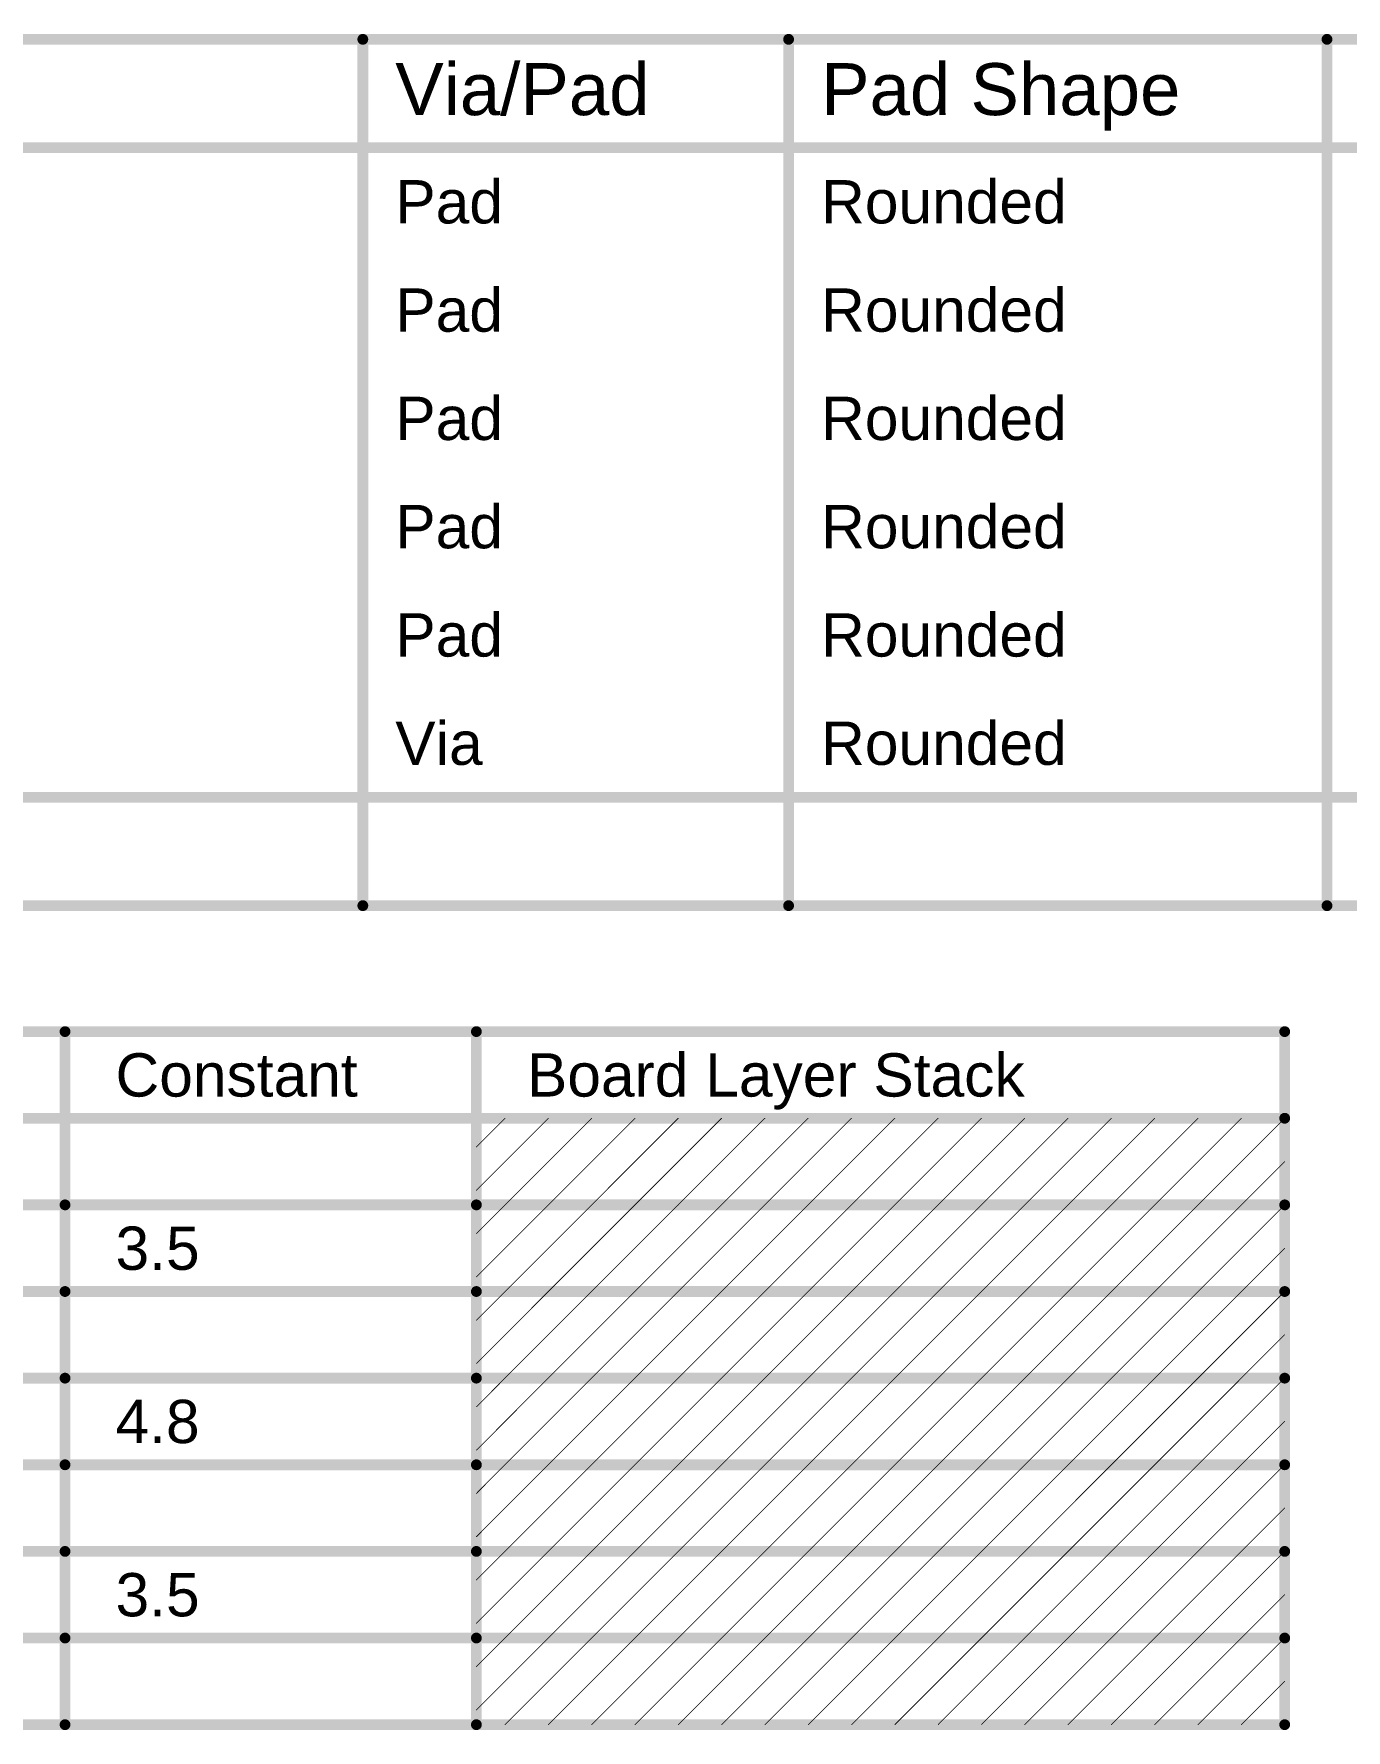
# Model space of a CAD drawing. Header units: inches. Extents: x 0 to 12.8, y -0.1 to 3.5.
# Drawn here: x 4.522 to 6.339, y 1.176 to 3.526 of the extents above; entities that cross this region are included whole.
import ezdxf

# ---------------------------------------------------------------- set-up
doc = ezdxf.new("R2010")
doc.units = ezdxf.units.IN
doc.header["$MEASUREMENT"] = 0
doc.layers.add('Drill Drawing', color=1, linetype='Continuous')
doc.layers.add('Fabrication', color=76, linetype='Continuous')
doc.styles.add('Arial', font='', dxfattribs={"height": 0.2})
doc.styles.get('Arial').set_extended_font_data('Arial')

msp = doc.modelspace()

# ---------------------------------------------------------------- linework, layer by layer
at = {"layer": 'Drill Drawing'}
for points in [[(0.0075, 3.5185, 0.015, 0.015, 0), (12.7519, 3.5185, 0.015, 0.015, 0)], [(4.9771, 2.3185, 0.015, 0.015, 0), (4.9771, 3.5185, 0.015, 0.015, 0)], [(5.567, 2.3185, 0.015, 0.015, 0), (5.567, 3.5185, 0.015, 0.015, 0)], [(6.3128, 2.3185, 0.015, 0.015, 0), (6.3128, 3.5185, 0.015, 0.015, 0)], [(0.0075, 3.3685, 0.015, 0.015, 0), (12.7519, 3.3685, 0.015, 0.015, 0)], [(0.0075, 2.4685, 0.015, 0.015, 0), (12.7519, 2.4685, 0.015, 0.015, 0)], [(0.0075, 2.3185, 0.015, 0.015, 0), (12.7519, 2.3185, 0.015, 0.015, 0)]]:
    msp.add_lwpolyline(points, format="xyseb", dxfattribs=at)
for points in [[(4.9734, 3.5185, 0.0075, 0.0075, 1), (4.9809, 3.5185, 0.0075, 0.0075, 1)], [(5.5632, 3.5185, 0.0075, 0.0075, 1), (5.5707, 3.5185, 0.0075, 0.0075, 1)], [(6.309, 3.5185, 0.0075, 0.0075, 1), (6.3165, 3.5185, 0.0075, 0.0075, 1)], [(4.9734, 2.3185, 0.0075, 0.0075, 1), (4.9809, 2.3185, 0.0075, 0.0075, 1)], [(5.5632, 2.3185, 0.0075, 0.0075, 1), (5.5707, 2.3185, 0.0075, 0.0075, 1)], [(6.309, 2.3185, 0.0075, 0.0075, 1), (6.3165, 2.3185, 0.0075, 0.0075, 1)]]:
    msp.add_lwpolyline(points, format="xyseb", close=True, dxfattribs=at)
at = {"layer": 'Fabrication'}
for points in [[(1.7153, 2.144, 0.015, 0.015, 0), (6.2541, 2.144, 0.015, 0.015, 0)], [(4.5646, 1.184, 0.015, 0.015, 0), (4.5646, 2.144, 0.015, 0.015, 0)], [(5.1345, 1.184, 0.015, 0.015, 0), (5.1345, 2.144, 0.015, 0.015, 0)], [(6.2541, 1.184, 0.015, 0.015, 0), (6.2541, 2.144, 0.015, 0.015, 0)], [(1.7153, 2.024, 0.015, 0.015, 0), (6.2541, 2.024, 0.015, 0.015, 0)], [(5.1345, 1.9843, 0.001, 0.001, 0), (5.1741, 2.024, 0.001, 0.001, 0)], [(5.1345, 1.9243, 0.001, 0.001, 0), (5.2341, 2.024, 0.001, 0.001, 0)], [(5.1741, 1.904, 0.001, 0.001, 0), (5.2941, 2.024, 0.001, 0.001, 0)], [(5.2341, 1.904, 0.001, 0.001, 0), (5.3541, 2.024, 0.001, 0.001, 0)], [(5.2941, 1.904, 0.001, 0.001, 0), (5.4141, 2.024, 0.001, 0.001, 0)], [(5.3541, 1.904, 0.001, 0.001, 0), (5.4741, 2.024, 0.001, 0.001, 0)], [(5.4141, 1.904, 0.001, 0.001, 0), (5.5341, 2.024, 0.001, 0.001, 0)], [(5.4741, 1.904, 0.001, 0.001, 0), (5.5941, 2.024, 0.001, 0.001, 0)], [(5.5341, 1.904, 0.001, 0.001, 0), (5.6541, 2.024, 0.001, 0.001, 0)], [(5.5941, 1.904, 0.001, 0.001, 0), (5.7141, 2.024, 0.001, 0.001, 0)], [(5.6541, 1.904, 0.001, 0.001, 0), (5.7741, 2.024, 0.001, 0.001, 0)], [(5.7141, 1.904, 0.001, 0.001, 0), (5.8341, 2.024, 0.001, 0.001, 0)], [(5.7741, 1.904, 0.001, 0.001, 0), (5.8941, 2.024, 0.001, 0.001, 0)], [(5.8341, 1.904, 0.001, 0.001, 0), (5.9541, 2.024, 0.001, 0.001, 0)], [(5.8941, 1.904, 0.001, 0.001, 0), (6.0141, 2.024, 0.001, 0.001, 0)], [(5.9541, 1.904, 0.001, 0.001, 0), (6.0741, 2.024, 0.001, 0.001, 0)], [(6.0141, 1.904, 0.001, 0.001, 0), (6.1341, 2.024, 0.001, 0.001, 0)], [(6.0741, 1.904, 0.001, 0.001, 0), (6.1941, 2.024, 0.001, 0.001, 0)], [(6.1341, 1.904, 0.001, 0.001, 0), (6.2541, 2.024, 0.001, 0.001, 0)], [(6.1941, 1.904, 0.001, 0.001, 0), (6.2541, 1.964, 0.001, 0.001, 0)], [(3.9148, 1.904, 0.015, 0.015, 0), (4.5646, 1.904, 0.015, 0.015, 0)], [(4.5646, 1.904, 0.015, 0.015, 0), (5.1345, 1.904, 0.015, 0.015, 0)], [(5.1345, 1.904, 0.015, 0.015, 0), (6.2541, 1.904, 0.015, 0.015, 0)], [(5.1345, 1.8643, 0.001, 0.001, 0), (5.1741, 1.904, 0.001, 0.001, 0)], [(5.1345, 1.8043, 0.001, 0.001, 0), (5.2341, 1.904, 0.001, 0.001, 0)], [(5.1741, 1.784, 0.001, 0.001, 0), (5.2941, 1.904, 0.001, 0.001, 0)], [(5.2341, 1.784, 0.001, 0.001, 0), (5.3541, 1.904, 0.001, 0.001, 0)], [(5.2941, 1.784, 0.001, 0.001, 0), (5.4141, 1.904, 0.001, 0.001, 0)], [(5.3541, 1.784, 0.001, 0.001, 0), (5.4741, 1.904, 0.001, 0.001, 0)], [(5.4141, 1.784, 0.001, 0.001, 0), (5.5341, 1.904, 0.001, 0.001, 0)], [(5.4741, 1.784, 0.001, 0.001, 0), (5.5941, 1.904, 0.001, 0.001, 0)], [(5.5341, 1.784, 0.001, 0.001, 0), (5.6541, 1.904, 0.001, 0.001, 0)], [(5.5941, 1.784, 0.001, 0.001, 0), (5.7141, 1.904, 0.001, 0.001, 0)], [(5.6541, 1.784, 0.001, 0.001, 0), (5.7741, 1.904, 0.001, 0.001, 0)], [(5.7141, 1.784, 0.001, 0.001, 0), (5.8341, 1.904, 0.001, 0.001, 0)], [(5.7741, 1.784, 0.001, 0.001, 0), (5.8941, 1.904, 0.001, 0.001, 0)], [(5.8341, 1.784, 0.001, 0.001, 0), (5.9541, 1.904, 0.001, 0.001, 0)], [(5.8941, 1.784, 0.001, 0.001, 0), (6.0141, 1.904, 0.001, 0.001, 0)], [(5.9541, 1.784, 0.001, 0.001, 0), (6.0741, 1.904, 0.001, 0.001, 0)], [(6.0141, 1.784, 0.001, 0.001, 0), (6.1341, 1.904, 0.001, 0.001, 0)], [(6.0741, 1.784, 0.001, 0.001, 0), (6.1941, 1.904, 0.001, 0.001, 0)], [(6.1341, 1.784, 0.001, 0.001, 0), (6.2541, 1.904, 0.001, 0.001, 0)], [(6.1941, 1.784, 0.001, 0.001, 0), (6.2541, 1.844, 0.001, 0.001, 0)], [(3.9148, 1.784, 0.015, 0.015, 0), (4.5646, 1.784, 0.015, 0.015, 0)], [(4.5646, 1.784, 0.015, 0.015, 0), (5.1345, 1.784, 0.015, 0.015, 0)], [(5.1345, 1.784, 0.015, 0.015, 0), (6.2541, 1.784, 0.015, 0.015, 0)], [(5.1345, 1.7443, 0.001, 0.001, 0), (5.1741, 1.784, 0.001, 0.001, 0)], [(5.1345, 1.6843, 0.001, 0.001, 0), (5.2341, 1.784, 0.001, 0.001, 0)], [(5.1741, 1.664, 0.001, 0.001, 0), (5.2941, 1.784, 0.001, 0.001, 0)], [(5.2341, 1.664, 0.001, 0.001, 0), (5.3541, 1.784, 0.001, 0.001, 0)], [(5.2941, 1.664, 0.001, 0.001, 0), (5.4141, 1.784, 0.001, 0.001, 0)], [(5.3541, 1.664, 0.001, 0.001, 0), (5.4741, 1.784, 0.001, 0.001, 0)], [(5.4141, 1.664, 0.001, 0.001, 0), (5.5341, 1.784, 0.001, 0.001, 0)], [(5.4741, 1.664, 0.001, 0.001, 0), (5.5941, 1.784, 0.001, 0.001, 0)], [(5.5341, 1.664, 0.001, 0.001, 0), (5.6541, 1.784, 0.001, 0.001, 0)], [(5.5941, 1.664, 0.001, 0.001, 0), (5.7141, 1.784, 0.001, 0.001, 0)], [(5.6541, 1.664, 0.001, 0.001, 0), (5.7741, 1.784, 0.001, 0.001, 0)], [(5.7141, 1.664, 0.001, 0.001, 0), (5.8341, 1.784, 0.001, 0.001, 0)], [(5.7741, 1.664, 0.001, 0.001, 0), (5.8941, 1.784, 0.001, 0.001, 0)], [(5.8341, 1.664, 0.001, 0.001, 0), (5.9541, 1.784, 0.001, 0.001, 0)], [(5.8941, 1.664, 0.001, 0.001, 0), (6.0141, 1.784, 0.001, 0.001, 0)], [(5.9541, 1.664, 0.001, 0.001, 0), (6.0741, 1.784, 0.001, 0.001, 0)], [(6.0141, 1.664, 0.001, 0.001, 0), (6.1341, 1.784, 0.001, 0.001, 0)], [(6.0741, 1.664, 0.001, 0.001, 0), (6.1941, 1.784, 0.001, 0.001, 0)], [(6.1341, 1.664, 0.001, 0.001, 0), (6.2541, 1.784, 0.001, 0.001, 0)], [(6.1941, 1.664, 0.001, 0.001, 0), (6.2541, 1.724, 0.001, 0.001, 0)], [(3.9148, 1.664, 0.015, 0.015, 0), (4.5646, 1.664, 0.015, 0.015, 0)], [(4.5646, 1.664, 0.015, 0.015, 0), (5.1345, 1.664, 0.015, 0.015, 0)], [(5.1345, 1.664, 0.015, 0.015, 0), (6.2541, 1.664, 0.015, 0.015, 0)], [(5.1345, 1.6243, 0.001, 0.001, 0), (5.1741, 1.664, 0.001, 0.001, 0)], [(5.1345, 1.5643, 0.001, 0.001, 0), (5.2341, 1.664, 0.001, 0.001, 0)], [(5.1741, 1.544, 0.001, 0.001, 0), (5.2941, 1.664, 0.001, 0.001, 0)], [(5.2341, 1.544, 0.001, 0.001, 0), (5.3541, 1.664, 0.001, 0.001, 0)], [(5.2941, 1.544, 0.001, 0.001, 0), (5.4141, 1.664, 0.001, 0.001, 0)], [(5.3541, 1.544, 0.001, 0.001, 0), (5.4741, 1.664, 0.001, 0.001, 0)], [(5.4141, 1.544, 0.001, 0.001, 0), (5.5341, 1.664, 0.001, 0.001, 0)], [(5.4741, 1.544, 0.001, 0.001, 0), (5.5941, 1.664, 0.001, 0.001, 0)], [(5.5341, 1.544, 0.001, 0.001, 0), (5.6541, 1.664, 0.001, 0.001, 0)], [(5.5941, 1.544, 0.001, 0.001, 0), (5.7141, 1.664, 0.001, 0.001, 0)], [(5.6541, 1.544, 0.001, 0.001, 0), (5.7741, 1.664, 0.001, 0.001, 0)], [(5.7141, 1.544, 0.001, 0.001, 0), (5.8341, 1.664, 0.001, 0.001, 0)], [(5.7741, 1.544, 0.001, 0.001, 0), (5.8941, 1.664, 0.001, 0.001, 0)], [(5.8341, 1.544, 0.001, 0.001, 0), (5.9541, 1.664, 0.001, 0.001, 0)], [(5.8941, 1.544, 0.001, 0.001, 0), (6.0141, 1.664, 0.001, 0.001, 0)], [(5.9541, 1.544, 0.001, 0.001, 0), (6.0741, 1.664, 0.001, 0.001, 0)], [(6.0141, 1.544, 0.001, 0.001, 0), (6.1341, 1.664, 0.001, 0.001, 0)], [(6.0741, 1.544, 0.001, 0.001, 0), (6.1941, 1.664, 0.001, 0.001, 0)], [(6.1341, 1.544, 0.001, 0.001, 0), (6.2541, 1.664, 0.001, 0.001, 0)], [(6.1941, 1.544, 0.001, 0.001, 0), (6.2541, 1.604, 0.001, 0.001, 0)], [(3.9148, 1.544, 0.015, 0.015, 0), (4.5646, 1.544, 0.015, 0.015, 0)], [(4.5646, 1.544, 0.015, 0.015, 0), (5.1345, 1.544, 0.015, 0.015, 0)], [(5.1345, 1.544, 0.015, 0.015, 0), (6.2541, 1.544, 0.015, 0.015, 0)], [(5.1345, 1.5043, 0.001, 0.001, 0), (5.1741, 1.544, 0.001, 0.001, 0)], [(5.1345, 1.4443, 0.001, 0.001, 0), (5.2341, 1.544, 0.001, 0.001, 0)], [(5.1741, 1.424, 0.001, 0.001, 0), (5.2941, 1.544, 0.001, 0.001, 0)], [(5.2341, 1.424, 0.001, 0.001, 0), (5.3541, 1.544, 0.001, 0.001, 0)], [(5.2941, 1.424, 0.001, 0.001, 0), (5.4141, 1.544, 0.001, 0.001, 0)], [(5.3541, 1.424, 0.001, 0.001, 0), (5.4741, 1.544, 0.001, 0.001, 0)], [(5.4141, 1.424, 0.001, 0.001, 0), (5.5341, 1.544, 0.001, 0.001, 0)], [(5.4741, 1.424, 0.001, 0.001, 0), (5.5941, 1.544, 0.001, 0.001, 0)], [(5.5341, 1.424, 0.001, 0.001, 0), (5.6541, 1.544, 0.001, 0.001, 0)], [(5.5941, 1.424, 0.001, 0.001, 0), (5.7141, 1.544, 0.001, 0.001, 0)], [(5.6541, 1.424, 0.001, 0.001, 0), (5.7741, 1.544, 0.001, 0.001, 0)], [(5.7141, 1.424, 0.001, 0.001, 0), (5.8341, 1.544, 0.001, 0.001, 0)], [(5.7741, 1.424, 0.001, 0.001, 0), (5.8941, 1.544, 0.001, 0.001, 0)], [(5.8341, 1.424, 0.001, 0.001, 0), (5.9541, 1.544, 0.001, 0.001, 0)], [(5.8941, 1.424, 0.001, 0.001, 0), (6.0141, 1.544, 0.001, 0.001, 0)], [(5.9541, 1.424, 0.001, 0.001, 0), (6.0741, 1.544, 0.001, 0.001, 0)], [(6.0141, 1.424, 0.001, 0.001, 0), (6.1341, 1.544, 0.001, 0.001, 0)], [(6.0741, 1.424, 0.001, 0.001, 0), (6.1941, 1.544, 0.001, 0.001, 0)], [(6.1341, 1.424, 0.001, 0.001, 0), (6.2541, 1.544, 0.001, 0.001, 0)], [(6.1941, 1.424, 0.001, 0.001, 0), (6.2541, 1.484, 0.001, 0.001, 0)], [(3.9148, 1.424, 0.015, 0.015, 0), (4.5646, 1.424, 0.015, 0.015, 0)], [(4.5646, 1.424, 0.015, 0.015, 0), (5.1345, 1.424, 0.015, 0.015, 0)], [(5.1345, 1.424, 0.015, 0.015, 0), (6.2541, 1.424, 0.015, 0.015, 0)], [(5.1345, 1.3843, 0.001, 0.001, 0), (5.1741, 1.424, 0.001, 0.001, 0)], [(5.1345, 1.3243, 0.001, 0.001, 0), (5.2341, 1.424, 0.001, 0.001, 0)], [(5.1741, 1.304, 0.001, 0.001, 0), (5.2941, 1.424, 0.001, 0.001, 0)], [(5.2341, 1.304, 0.001, 0.001, 0), (5.3541, 1.424, 0.001, 0.001, 0)], [(5.2941, 1.304, 0.001, 0.001, 0), (5.4141, 1.424, 0.001, 0.001, 0)], [(5.3541, 1.304, 0.001, 0.001, 0), (5.4741, 1.424, 0.001, 0.001, 0)], [(5.4141, 1.304, 0.001, 0.001, 0), (5.5341, 1.424, 0.001, 0.001, 0)], [(5.4741, 1.304, 0.001, 0.001, 0), (5.5941, 1.424, 0.001, 0.001, 0)], [(5.5341, 1.304, 0.001, 0.001, 0), (5.6541, 1.424, 0.001, 0.001, 0)], [(5.5941, 1.304, 0.001, 0.001, 0), (5.7141, 1.424, 0.001, 0.001, 0)], [(5.6541, 1.304, 0.001, 0.001, 0), (5.7741, 1.424, 0.001, 0.001, 0)], [(5.7141, 1.304, 0.001, 0.001, 0), (5.8341, 1.424, 0.001, 0.001, 0)], [(5.7741, 1.304, 0.001, 0.001, 0), (5.8941, 1.424, 0.001, 0.001, 0)], [(5.8341, 1.304, 0.001, 0.001, 0), (5.9541, 1.424, 0.001, 0.001, 0)], [(5.8941, 1.304, 0.001, 0.001, 0), (6.0141, 1.424, 0.001, 0.001, 0)], [(5.9541, 1.304, 0.001, 0.001, 0), (6.0741, 1.424, 0.001, 0.001, 0)], [(6.0141, 1.304, 0.001, 0.001, 0), (6.1341, 1.424, 0.001, 0.001, 0)], [(6.0741, 1.304, 0.001, 0.001, 0), (6.1941, 1.424, 0.001, 0.001, 0)], [(6.1341, 1.304, 0.001, 0.001, 0), (6.2541, 1.424, 0.001, 0.001, 0)], [(6.1941, 1.304, 0.001, 0.001, 0), (6.2541, 1.364, 0.001, 0.001, 0)], [(3.9148, 1.304, 0.015, 0.015, 0), (4.5646, 1.304, 0.015, 0.015, 0)], [(4.5646, 1.304, 0.015, 0.015, 0), (5.1345, 1.304, 0.015, 0.015, 0)], [(5.1345, 1.304, 0.015, 0.015, 0), (6.2541, 1.304, 0.015, 0.015, 0)], [(5.1345, 1.2643, 0.001, 0.001, 0), (5.1741, 1.304, 0.001, 0.001, 0)], [(5.1345, 1.2043, 0.001, 0.001, 0), (5.2341, 1.304, 0.001, 0.001, 0)], [(5.1741, 1.184, 0.001, 0.001, 0), (5.2941, 1.304, 0.001, 0.001, 0)], [(5.2341, 1.184, 0.001, 0.001, 0), (5.3541, 1.304, 0.001, 0.001, 0)], [(5.2941, 1.184, 0.001, 0.001, 0), (5.4141, 1.304, 0.001, 0.001, 0)], [(5.3541, 1.184, 0.001, 0.001, 0), (5.4741, 1.304, 0.001, 0.001, 0)], [(5.4141, 1.184, 0.001, 0.001, 0), (5.5341, 1.304, 0.001, 0.001, 0)], [(5.4741, 1.184, 0.001, 0.001, 0), (5.5941, 1.304, 0.001, 0.001, 0)], [(5.5341, 1.184, 0.001, 0.001, 0), (5.6541, 1.304, 0.001, 0.001, 0)], [(5.5941, 1.184, 0.001, 0.001, 0), (5.7141, 1.304, 0.001, 0.001, 0)], [(5.6541, 1.184, 0.001, 0.001, 0), (5.7741, 1.304, 0.001, 0.001, 0)], [(5.7141, 1.184, 0.001, 0.001, 0), (5.8341, 1.304, 0.001, 0.001, 0)], [(5.7741, 1.184, 0.001, 0.001, 0), (5.8941, 1.304, 0.001, 0.001, 0)], [(5.8341, 1.184, 0.001, 0.001, 0), (5.9541, 1.304, 0.001, 0.001, 0)], [(5.8941, 1.184, 0.001, 0.001, 0), (6.0141, 1.304, 0.001, 0.001, 0)], [(5.9541, 1.184, 0.001, 0.001, 0), (6.0741, 1.304, 0.001, 0.001, 0)], [(6.0141, 1.184, 0.001, 0.001, 0), (6.1341, 1.304, 0.001, 0.001, 0)], [(6.0741, 1.184, 0.001, 0.001, 0), (6.1941, 1.304, 0.001, 0.001, 0)], [(6.1341, 1.184, 0.001, 0.001, 0), (6.2541, 1.304, 0.001, 0.001, 0)], [(6.1941, 1.184, 0.001, 0.001, 0), (6.2541, 1.244, 0.001, 0.001, 0)], [(3.9148, 1.184, 0.015, 0.015, 0), (4.5646, 1.184, 0.015, 0.015, 0)], [(4.5646, 1.184, 0.015, 0.015, 0), (5.1345, 1.184, 0.015, 0.015, 0)], [(5.1345, 1.184, 0.015, 0.015, 0), (6.2541, 1.184, 0.015, 0.015, 0)]]:
    msp.add_lwpolyline(points, format="xyseb", dxfattribs=at)
for points in [[(4.5609, 2.144, 0.0075, 0.0075, 1), (4.5684, 2.144, 0.0075, 0.0075, 1)], [(5.1307, 2.144, 0.0075, 0.0075, 1), (5.1382, 2.144, 0.0075, 0.0075, 1)], [(6.2504, 2.144, 0.0075, 0.0075, 1), (6.2579, 2.144, 0.0075, 0.0075, 1)], [(6.2504, 2.144, 0.0075, 0.0075, 1), (6.2579, 2.144, 0.0075, 0.0075, 1)], [(5.1739, 2.024, 0.0005, 0.0005, 1), (5.1744, 2.024, 0.0005, 0.0005, 1)], [(5.2339, 2.024, 0.0005, 0.0005, 1), (5.2344, 2.024, 0.0005, 0.0005, 1)], [(5.2939, 2.024, 0.0005, 0.0005, 1), (5.2944, 2.024, 0.0005, 0.0005, 1)], [(5.3539, 2.024, 0.0005, 0.0005, 1), (5.3544, 2.024, 0.0005, 0.0005, 1)], [(5.4139, 2.024, 0.0005, 0.0005, 1), (5.4144, 2.024, 0.0005, 0.0005, 1)], [(5.4739, 2.024, 0.0005, 0.0005, 1), (5.4744, 2.024, 0.0005, 0.0005, 1)], [(5.5339, 2.024, 0.0005, 0.0005, 1), (5.5344, 2.024, 0.0005, 0.0005, 1)], [(5.5939, 2.024, 0.0005, 0.0005, 1), (5.5944, 2.024, 0.0005, 0.0005, 1)], [(5.6539, 2.024, 0.0005, 0.0005, 1), (5.6544, 2.024, 0.0005, 0.0005, 1)], [(5.7139, 2.024, 0.0005, 0.0005, 1), (5.7144, 2.024, 0.0005, 0.0005, 1)], [(5.7739, 2.024, 0.0005, 0.0005, 1), (5.7744, 2.024, 0.0005, 0.0005, 1)], [(5.8339, 2.024, 0.0005, 0.0005, 1), (5.8344, 2.024, 0.0005, 0.0005, 1)], [(5.8939, 2.024, 0.0005, 0.0005, 1), (5.8944, 2.024, 0.0005, 0.0005, 1)], [(5.9539, 2.024, 0.0005, 0.0005, 1), (5.9544, 2.024, 0.0005, 0.0005, 1)], [(6.0139, 2.024, 0.0005, 0.0005, 1), (6.0144, 2.024, 0.0005, 0.0005, 1)], [(6.0739, 2.024, 0.0005, 0.0005, 1), (6.0744, 2.024, 0.0005, 0.0005, 1)], [(6.1339, 2.024, 0.0005, 0.0005, 1), (6.1344, 2.024, 0.0005, 0.0005, 1)], [(6.1939, 2.024, 0.0005, 0.0005, 1), (6.1944, 2.024, 0.0005, 0.0005, 1)], [(6.2504, 2.024, 0.0075, 0.0075, 1), (6.2579, 2.024, 0.0075, 0.0075, 1)], [(6.2539, 2.024, 0.0005, 0.0005, 1), (6.2544, 2.024, 0.0005, 0.0005, 1)], [(5.1342, 1.9843, 0.0005, 0.0005, 1), (5.1347, 1.9843, 0.0005, 0.0005, 1)], [(6.2539, 1.964, 0.0005, 0.0005, 1), (6.2544, 1.964, 0.0005, 0.0005, 1)], [(4.5609, 1.904, 0.0075, 0.0075, 1), (4.5684, 1.904, 0.0075, 0.0075, 1)], [(4.5609, 1.904, 0.0075, 0.0075, 1), (4.5684, 1.904, 0.0075, 0.0075, 1)], [(5.1307, 1.904, 0.0075, 0.0075, 1), (5.1382, 1.904, 0.0075, 0.0075, 1)], [(5.1307, 1.904, 0.0075, 0.0075, 1), (5.1382, 1.904, 0.0075, 0.0075, 1)], [(5.1342, 1.9243, 0.0005, 0.0005, 1), (5.1347, 1.9243, 0.0005, 0.0005, 1)], [(5.1739, 1.904, 0.0005, 0.0005, 1), (5.1744, 1.904, 0.0005, 0.0005, 1)], [(5.1739, 1.904, 0.0005, 0.0005, 1), (5.1744, 1.904, 0.0005, 0.0005, 1)], [(5.2339, 1.904, 0.0005, 0.0005, 1), (5.2344, 1.904, 0.0005, 0.0005, 1)], [(5.2339, 1.904, 0.0005, 0.0005, 1), (5.2344, 1.904, 0.0005, 0.0005, 1)], [(5.2939, 1.904, 0.0005, 0.0005, 1), (5.2944, 1.904, 0.0005, 0.0005, 1)], [(5.2939, 1.904, 0.0005, 0.0005, 1), (5.2944, 1.904, 0.0005, 0.0005, 1)], [(5.3539, 1.904, 0.0005, 0.0005, 1), (5.3544, 1.904, 0.0005, 0.0005, 1)], [(5.3539, 1.904, 0.0005, 0.0005, 1), (5.3544, 1.904, 0.0005, 0.0005, 1)], [(5.4139, 1.904, 0.0005, 0.0005, 1), (5.4144, 1.904, 0.0005, 0.0005, 1)], [(5.4139, 1.904, 0.0005, 0.0005, 1), (5.4144, 1.904, 0.0005, 0.0005, 1)], [(5.4739, 1.904, 0.0005, 0.0005, 1), (5.4744, 1.904, 0.0005, 0.0005, 1)], [(5.4739, 1.904, 0.0005, 0.0005, 1), (5.4744, 1.904, 0.0005, 0.0005, 1)], [(5.5339, 1.904, 0.0005, 0.0005, 1), (5.5344, 1.904, 0.0005, 0.0005, 1)], [(5.5339, 1.904, 0.0005, 0.0005, 1), (5.5344, 1.904, 0.0005, 0.0005, 1)], [(5.5939, 1.904, 0.0005, 0.0005, 1), (5.5944, 1.904, 0.0005, 0.0005, 1)], [(5.5939, 1.904, 0.0005, 0.0005, 1), (5.5944, 1.904, 0.0005, 0.0005, 1)], [(5.6539, 1.904, 0.0005, 0.0005, 1), (5.6544, 1.904, 0.0005, 0.0005, 1)], [(5.6539, 1.904, 0.0005, 0.0005, 1), (5.6544, 1.904, 0.0005, 0.0005, 1)], [(5.7139, 1.904, 0.0005, 0.0005, 1), (5.7144, 1.904, 0.0005, 0.0005, 1)], [(5.7139, 1.904, 0.0005, 0.0005, 1), (5.7144, 1.904, 0.0005, 0.0005, 1)], [(5.7739, 1.904, 0.0005, 0.0005, 1), (5.7744, 1.904, 0.0005, 0.0005, 1)], [(5.7739, 1.904, 0.0005, 0.0005, 1), (5.7744, 1.904, 0.0005, 0.0005, 1)], [(5.8339, 1.904, 0.0005, 0.0005, 1), (5.8344, 1.904, 0.0005, 0.0005, 1)], [(5.8339, 1.904, 0.0005, 0.0005, 1), (5.8344, 1.904, 0.0005, 0.0005, 1)], [(5.8939, 1.904, 0.0005, 0.0005, 1), (5.8944, 1.904, 0.0005, 0.0005, 1)], [(5.8939, 1.904, 0.0005, 0.0005, 1), (5.8944, 1.904, 0.0005, 0.0005, 1)], [(5.9539, 1.904, 0.0005, 0.0005, 1), (5.9544, 1.904, 0.0005, 0.0005, 1)], [(5.9539, 1.904, 0.0005, 0.0005, 1), (5.9544, 1.904, 0.0005, 0.0005, 1)], [(6.0139, 1.904, 0.0005, 0.0005, 1), (6.0144, 1.904, 0.0005, 0.0005, 1)], [(6.0139, 1.904, 0.0005, 0.0005, 1), (6.0144, 1.904, 0.0005, 0.0005, 1)], [(6.0739, 1.904, 0.0005, 0.0005, 1), (6.0744, 1.904, 0.0005, 0.0005, 1)], [(6.0739, 1.904, 0.0005, 0.0005, 1), (6.0744, 1.904, 0.0005, 0.0005, 1)], [(6.1339, 1.904, 0.0005, 0.0005, 1), (6.1344, 1.904, 0.0005, 0.0005, 1)], [(6.1339, 1.904, 0.0005, 0.0005, 1), (6.1344, 1.904, 0.0005, 0.0005, 1)], [(6.1939, 1.904, 0.0005, 0.0005, 1), (6.1944, 1.904, 0.0005, 0.0005, 1)], [(6.1939, 1.904, 0.0005, 0.0005, 1), (6.1944, 1.904, 0.0005, 0.0005, 1)], [(6.2504, 1.904, 0.0075, 0.0075, 1), (6.2579, 1.904, 0.0075, 0.0075, 1)], [(6.2539, 1.904, 0.0005, 0.0005, 1), (6.2544, 1.904, 0.0005, 0.0005, 1)], [(5.1342, 1.8643, 0.0005, 0.0005, 1), (5.1347, 1.8643, 0.0005, 0.0005, 1)], [(6.2539, 1.844, 0.0005, 0.0005, 1), (6.2544, 1.844, 0.0005, 0.0005, 1)], [(4.5609, 1.784, 0.0075, 0.0075, 1), (4.5684, 1.784, 0.0075, 0.0075, 1)], [(4.5609, 1.784, 0.0075, 0.0075, 1), (4.5684, 1.784, 0.0075, 0.0075, 1)], [(5.1307, 1.784, 0.0075, 0.0075, 1), (5.1382, 1.784, 0.0075, 0.0075, 1)], [(5.1307, 1.784, 0.0075, 0.0075, 1), (5.1382, 1.784, 0.0075, 0.0075, 1)], [(5.1342, 1.8043, 0.0005, 0.0005, 1), (5.1347, 1.8043, 0.0005, 0.0005, 1)], [(6.2504, 1.784, 0.0075, 0.0075, 1), (6.2579, 1.784, 0.0075, 0.0075, 1)], [(5.1739, 1.784, 0.0005, 0.0005, 1), (5.1744, 1.784, 0.0005, 0.0005, 1)], [(5.1739, 1.784, 0.0005, 0.0005, 1), (5.1744, 1.784, 0.0005, 0.0005, 1)], [(5.2339, 1.784, 0.0005, 0.0005, 1), (5.2344, 1.784, 0.0005, 0.0005, 1)], [(5.2339, 1.784, 0.0005, 0.0005, 1), (5.2344, 1.784, 0.0005, 0.0005, 1)], [(5.2939, 1.784, 0.0005, 0.0005, 1), (5.2944, 1.784, 0.0005, 0.0005, 1)], [(5.2939, 1.784, 0.0005, 0.0005, 1), (5.2944, 1.784, 0.0005, 0.0005, 1)], [(5.3539, 1.784, 0.0005, 0.0005, 1), (5.3544, 1.784, 0.0005, 0.0005, 1)], [(5.3539, 1.784, 0.0005, 0.0005, 1), (5.3544, 1.784, 0.0005, 0.0005, 1)], [(5.4139, 1.784, 0.0005, 0.0005, 1), (5.4144, 1.784, 0.0005, 0.0005, 1)], [(5.4139, 1.784, 0.0005, 0.0005, 1), (5.4144, 1.784, 0.0005, 0.0005, 1)], [(5.4739, 1.784, 0.0005, 0.0005, 1), (5.4744, 1.784, 0.0005, 0.0005, 1)], [(5.4739, 1.784, 0.0005, 0.0005, 1), (5.4744, 1.784, 0.0005, 0.0005, 1)], [(5.5339, 1.784, 0.0005, 0.0005, 1), (5.5344, 1.784, 0.0005, 0.0005, 1)], [(5.5339, 1.784, 0.0005, 0.0005, 1), (5.5344, 1.784, 0.0005, 0.0005, 1)], [(5.5939, 1.784, 0.0005, 0.0005, 1), (5.5944, 1.784, 0.0005, 0.0005, 1)], [(5.5939, 1.784, 0.0005, 0.0005, 1), (5.5944, 1.784, 0.0005, 0.0005, 1)], [(5.6539, 1.784, 0.0005, 0.0005, 1), (5.6544, 1.784, 0.0005, 0.0005, 1)], [(5.6539, 1.784, 0.0005, 0.0005, 1), (5.6544, 1.784, 0.0005, 0.0005, 1)], [(5.7139, 1.784, 0.0005, 0.0005, 1), (5.7144, 1.784, 0.0005, 0.0005, 1)], [(5.7139, 1.784, 0.0005, 0.0005, 1), (5.7144, 1.784, 0.0005, 0.0005, 1)], [(5.7739, 1.784, 0.0005, 0.0005, 1), (5.7744, 1.784, 0.0005, 0.0005, 1)], [(5.7739, 1.784, 0.0005, 0.0005, 1), (5.7744, 1.784, 0.0005, 0.0005, 1)], [(5.8339, 1.784, 0.0005, 0.0005, 1), (5.8344, 1.784, 0.0005, 0.0005, 1)], [(5.8339, 1.784, 0.0005, 0.0005, 1), (5.8344, 1.784, 0.0005, 0.0005, 1)], [(5.8939, 1.784, 0.0005, 0.0005, 1), (5.8944, 1.784, 0.0005, 0.0005, 1)], [(5.8939, 1.784, 0.0005, 0.0005, 1), (5.8944, 1.784, 0.0005, 0.0005, 1)], [(5.9539, 1.784, 0.0005, 0.0005, 1), (5.9544, 1.784, 0.0005, 0.0005, 1)], [(5.9539, 1.784, 0.0005, 0.0005, 1), (5.9544, 1.784, 0.0005, 0.0005, 1)], [(6.0139, 1.784, 0.0005, 0.0005, 1), (6.0144, 1.784, 0.0005, 0.0005, 1)], [(6.0139, 1.784, 0.0005, 0.0005, 1), (6.0144, 1.784, 0.0005, 0.0005, 1)], [(6.0739, 1.784, 0.0005, 0.0005, 1), (6.0744, 1.784, 0.0005, 0.0005, 1)], [(6.0739, 1.784, 0.0005, 0.0005, 1), (6.0744, 1.784, 0.0005, 0.0005, 1)], [(6.1339, 1.784, 0.0005, 0.0005, 1), (6.1344, 1.784, 0.0005, 0.0005, 1)], [(6.1339, 1.784, 0.0005, 0.0005, 1), (6.1344, 1.784, 0.0005, 0.0005, 1)], [(6.1939, 1.784, 0.0005, 0.0005, 1), (6.1944, 1.784, 0.0005, 0.0005, 1)], [(6.1939, 1.784, 0.0005, 0.0005, 1), (6.1944, 1.784, 0.0005, 0.0005, 1)], [(6.2539, 1.784, 0.0005, 0.0005, 1), (6.2544, 1.784, 0.0005, 0.0005, 1)], [(5.1342, 1.7443, 0.0005, 0.0005, 1), (5.1347, 1.7443, 0.0005, 0.0005, 1)], [(6.2539, 1.724, 0.0005, 0.0005, 1), (6.2544, 1.724, 0.0005, 0.0005, 1)], [(4.5609, 1.664, 0.0075, 0.0075, 1), (4.5684, 1.664, 0.0075, 0.0075, 1)], [(4.5609, 1.664, 0.0075, 0.0075, 1), (4.5684, 1.664, 0.0075, 0.0075, 1)], [(5.1307, 1.664, 0.0075, 0.0075, 1), (5.1382, 1.664, 0.0075, 0.0075, 1)], [(5.1307, 1.664, 0.0075, 0.0075, 1), (5.1382, 1.664, 0.0075, 0.0075, 1)], [(5.1342, 1.6843, 0.0005, 0.0005, 1), (5.1347, 1.6843, 0.0005, 0.0005, 1)], [(6.2504, 1.664, 0.0075, 0.0075, 1), (6.2579, 1.664, 0.0075, 0.0075, 1)], [(5.1739, 1.664, 0.0005, 0.0005, 1), (5.1744, 1.664, 0.0005, 0.0005, 1)], [(5.1739, 1.664, 0.0005, 0.0005, 1), (5.1744, 1.664, 0.0005, 0.0005, 1)], [(5.2339, 1.664, 0.0005, 0.0005, 1), (5.2344, 1.664, 0.0005, 0.0005, 1)], [(5.2339, 1.664, 0.0005, 0.0005, 1), (5.2344, 1.664, 0.0005, 0.0005, 1)], [(5.2939, 1.664, 0.0005, 0.0005, 1), (5.2944, 1.664, 0.0005, 0.0005, 1)], [(5.2939, 1.664, 0.0005, 0.0005, 1), (5.2944, 1.664, 0.0005, 0.0005, 1)], [(5.3539, 1.664, 0.0005, 0.0005, 1), (5.3544, 1.664, 0.0005, 0.0005, 1)], [(5.3539, 1.664, 0.0005, 0.0005, 1), (5.3544, 1.664, 0.0005, 0.0005, 1)], [(5.4139, 1.664, 0.0005, 0.0005, 1), (5.4144, 1.664, 0.0005, 0.0005, 1)], [(5.4139, 1.664, 0.0005, 0.0005, 1), (5.4144, 1.664, 0.0005, 0.0005, 1)], [(5.4739, 1.664, 0.0005, 0.0005, 1), (5.4744, 1.664, 0.0005, 0.0005, 1)], [(5.4739, 1.664, 0.0005, 0.0005, 1), (5.4744, 1.664, 0.0005, 0.0005, 1)], [(5.5339, 1.664, 0.0005, 0.0005, 1), (5.5344, 1.664, 0.0005, 0.0005, 1)], [(5.5339, 1.664, 0.0005, 0.0005, 1), (5.5344, 1.664, 0.0005, 0.0005, 1)], [(5.5939, 1.664, 0.0005, 0.0005, 1), (5.5944, 1.664, 0.0005, 0.0005, 1)], [(5.5939, 1.664, 0.0005, 0.0005, 1), (5.5944, 1.664, 0.0005, 0.0005, 1)], [(5.6539, 1.664, 0.0005, 0.0005, 1), (5.6544, 1.664, 0.0005, 0.0005, 1)], [(5.6539, 1.664, 0.0005, 0.0005, 1), (5.6544, 1.664, 0.0005, 0.0005, 1)], [(5.7139, 1.664, 0.0005, 0.0005, 1), (5.7144, 1.664, 0.0005, 0.0005, 1)], [(5.7139, 1.664, 0.0005, 0.0005, 1), (5.7144, 1.664, 0.0005, 0.0005, 1)], [(5.7739, 1.664, 0.0005, 0.0005, 1), (5.7744, 1.664, 0.0005, 0.0005, 1)], [(5.7739, 1.664, 0.0005, 0.0005, 1), (5.7744, 1.664, 0.0005, 0.0005, 1)], [(5.8339, 1.664, 0.0005, 0.0005, 1), (5.8344, 1.664, 0.0005, 0.0005, 1)], [(5.8339, 1.664, 0.0005, 0.0005, 1), (5.8344, 1.664, 0.0005, 0.0005, 1)], [(5.8939, 1.664, 0.0005, 0.0005, 1), (5.8944, 1.664, 0.0005, 0.0005, 1)], [(5.8939, 1.664, 0.0005, 0.0005, 1), (5.8944, 1.664, 0.0005, 0.0005, 1)], [(5.9539, 1.664, 0.0005, 0.0005, 1), (5.9544, 1.664, 0.0005, 0.0005, 1)], [(5.9539, 1.664, 0.0005, 0.0005, 1), (5.9544, 1.664, 0.0005, 0.0005, 1)], [(6.0139, 1.664, 0.0005, 0.0005, 1), (6.0144, 1.664, 0.0005, 0.0005, 1)], [(6.0139, 1.664, 0.0005, 0.0005, 1), (6.0144, 1.664, 0.0005, 0.0005, 1)], [(6.0739, 1.664, 0.0005, 0.0005, 1), (6.0744, 1.664, 0.0005, 0.0005, 1)], [(6.0739, 1.664, 0.0005, 0.0005, 1), (6.0744, 1.664, 0.0005, 0.0005, 1)], [(6.1339, 1.664, 0.0005, 0.0005, 1), (6.1344, 1.664, 0.0005, 0.0005, 1)], [(6.1339, 1.664, 0.0005, 0.0005, 1), (6.1344, 1.664, 0.0005, 0.0005, 1)], [(6.1939, 1.664, 0.0005, 0.0005, 1), (6.1944, 1.664, 0.0005, 0.0005, 1)], [(6.1939, 1.664, 0.0005, 0.0005, 1), (6.1944, 1.664, 0.0005, 0.0005, 1)], [(6.2539, 1.664, 0.0005, 0.0005, 1), (6.2544, 1.664, 0.0005, 0.0005, 1)], [(5.1342, 1.6243, 0.0005, 0.0005, 1), (5.1347, 1.6243, 0.0005, 0.0005, 1)], [(6.2539, 1.604, 0.0005, 0.0005, 1), (6.2544, 1.604, 0.0005, 0.0005, 1)], [(4.5609, 1.544, 0.0075, 0.0075, 1), (4.5684, 1.544, 0.0075, 0.0075, 1)], [(4.5609, 1.544, 0.0075, 0.0075, 1), (4.5684, 1.544, 0.0075, 0.0075, 1)], [(5.1307, 1.544, 0.0075, 0.0075, 1), (5.1382, 1.544, 0.0075, 0.0075, 1)], [(5.1307, 1.544, 0.0075, 0.0075, 1), (5.1382, 1.544, 0.0075, 0.0075, 1)], [(5.1342, 1.5643, 0.0005, 0.0005, 1), (5.1347, 1.5643, 0.0005, 0.0005, 1)], [(6.2504, 1.544, 0.0075, 0.0075, 1), (6.2579, 1.544, 0.0075, 0.0075, 1)], [(5.1739, 1.544, 0.0005, 0.0005, 1), (5.1744, 1.544, 0.0005, 0.0005, 1)], [(5.1739, 1.544, 0.0005, 0.0005, 1), (5.1744, 1.544, 0.0005, 0.0005, 1)], [(5.2339, 1.544, 0.0005, 0.0005, 1), (5.2344, 1.544, 0.0005, 0.0005, 1)], [(5.2339, 1.544, 0.0005, 0.0005, 1), (5.2344, 1.544, 0.0005, 0.0005, 1)], [(5.2939, 1.544, 0.0005, 0.0005, 1), (5.2944, 1.544, 0.0005, 0.0005, 1)], [(5.2939, 1.544, 0.0005, 0.0005, 1), (5.2944, 1.544, 0.0005, 0.0005, 1)], [(5.3539, 1.544, 0.0005, 0.0005, 1), (5.3544, 1.544, 0.0005, 0.0005, 1)], [(5.3539, 1.544, 0.0005, 0.0005, 1), (5.3544, 1.544, 0.0005, 0.0005, 1)], [(5.4139, 1.544, 0.0005, 0.0005, 1), (5.4144, 1.544, 0.0005, 0.0005, 1)], [(5.4139, 1.544, 0.0005, 0.0005, 1), (5.4144, 1.544, 0.0005, 0.0005, 1)], [(5.4739, 1.544, 0.0005, 0.0005, 1), (5.4744, 1.544, 0.0005, 0.0005, 1)], [(5.4739, 1.544, 0.0005, 0.0005, 1), (5.4744, 1.544, 0.0005, 0.0005, 1)], [(5.5339, 1.544, 0.0005, 0.0005, 1), (5.5344, 1.544, 0.0005, 0.0005, 1)], [(5.5339, 1.544, 0.0005, 0.0005, 1), (5.5344, 1.544, 0.0005, 0.0005, 1)], [(5.5939, 1.544, 0.0005, 0.0005, 1), (5.5944, 1.544, 0.0005, 0.0005, 1)], [(5.5939, 1.544, 0.0005, 0.0005, 1), (5.5944, 1.544, 0.0005, 0.0005, 1)], [(5.6539, 1.544, 0.0005, 0.0005, 1), (5.6544, 1.544, 0.0005, 0.0005, 1)], [(5.6539, 1.544, 0.0005, 0.0005, 1), (5.6544, 1.544, 0.0005, 0.0005, 1)], [(5.7139, 1.544, 0.0005, 0.0005, 1), (5.7144, 1.544, 0.0005, 0.0005, 1)], [(5.7139, 1.544, 0.0005, 0.0005, 1), (5.7144, 1.544, 0.0005, 0.0005, 1)], [(5.7739, 1.544, 0.0005, 0.0005, 1), (5.7744, 1.544, 0.0005, 0.0005, 1)], [(5.7739, 1.544, 0.0005, 0.0005, 1), (5.7744, 1.544, 0.0005, 0.0005, 1)], [(5.8339, 1.544, 0.0005, 0.0005, 1), (5.8344, 1.544, 0.0005, 0.0005, 1)], [(5.8339, 1.544, 0.0005, 0.0005, 1), (5.8344, 1.544, 0.0005, 0.0005, 1)], [(5.8939, 1.544, 0.0005, 0.0005, 1), (5.8944, 1.544, 0.0005, 0.0005, 1)], [(5.8939, 1.544, 0.0005, 0.0005, 1), (5.8944, 1.544, 0.0005, 0.0005, 1)], [(5.9539, 1.544, 0.0005, 0.0005, 1), (5.9544, 1.544, 0.0005, 0.0005, 1)], [(5.9539, 1.544, 0.0005, 0.0005, 1), (5.9544, 1.544, 0.0005, 0.0005, 1)], [(6.0139, 1.544, 0.0005, 0.0005, 1), (6.0144, 1.544, 0.0005, 0.0005, 1)], [(6.0139, 1.544, 0.0005, 0.0005, 1), (6.0144, 1.544, 0.0005, 0.0005, 1)], [(6.0739, 1.544, 0.0005, 0.0005, 1), (6.0744, 1.544, 0.0005, 0.0005, 1)], [(6.0739, 1.544, 0.0005, 0.0005, 1), (6.0744, 1.544, 0.0005, 0.0005, 1)], [(6.1339, 1.544, 0.0005, 0.0005, 1), (6.1344, 1.544, 0.0005, 0.0005, 1)], [(6.1339, 1.544, 0.0005, 0.0005, 1), (6.1344, 1.544, 0.0005, 0.0005, 1)], [(6.1939, 1.544, 0.0005, 0.0005, 1), (6.1944, 1.544, 0.0005, 0.0005, 1)], [(6.1939, 1.544, 0.0005, 0.0005, 1), (6.1944, 1.544, 0.0005, 0.0005, 1)], [(6.2539, 1.544, 0.0005, 0.0005, 1), (6.2544, 1.544, 0.0005, 0.0005, 1)], [(5.1342, 1.5043, 0.0005, 0.0005, 1), (5.1347, 1.5043, 0.0005, 0.0005, 1)], [(6.2539, 1.484, 0.0005, 0.0005, 1), (6.2544, 1.484, 0.0005, 0.0005, 1)], [(5.1342, 1.4443, 0.0005, 0.0005, 1), (5.1347, 1.4443, 0.0005, 0.0005, 1)], [(4.5609, 1.424, 0.0075, 0.0075, 1), (4.5684, 1.424, 0.0075, 0.0075, 1)], [(4.5609, 1.424, 0.0075, 0.0075, 1), (4.5684, 1.424, 0.0075, 0.0075, 1)], [(5.1307, 1.424, 0.0075, 0.0075, 1), (5.1382, 1.424, 0.0075, 0.0075, 1)], [(5.1307, 1.424, 0.0075, 0.0075, 1), (5.1382, 1.424, 0.0075, 0.0075, 1)], [(5.1739, 1.424, 0.0005, 0.0005, 1), (5.1744, 1.424, 0.0005, 0.0005, 1)], [(5.1739, 1.424, 0.0005, 0.0005, 1), (5.1744, 1.424, 0.0005, 0.0005, 1)], [(5.2339, 1.424, 0.0005, 0.0005, 1), (5.2344, 1.424, 0.0005, 0.0005, 1)], [(5.2339, 1.424, 0.0005, 0.0005, 1), (5.2344, 1.424, 0.0005, 0.0005, 1)], [(5.2939, 1.424, 0.0005, 0.0005, 1), (5.2944, 1.424, 0.0005, 0.0005, 1)], [(5.2939, 1.424, 0.0005, 0.0005, 1), (5.2944, 1.424, 0.0005, 0.0005, 1)], [(5.3539, 1.424, 0.0005, 0.0005, 1), (5.3544, 1.424, 0.0005, 0.0005, 1)], [(5.3539, 1.424, 0.0005, 0.0005, 1), (5.3544, 1.424, 0.0005, 0.0005, 1)], [(5.4139, 1.424, 0.0005, 0.0005, 1), (5.4144, 1.424, 0.0005, 0.0005, 1)], [(5.4139, 1.424, 0.0005, 0.0005, 1), (5.4144, 1.424, 0.0005, 0.0005, 1)], [(5.4739, 1.424, 0.0005, 0.0005, 1), (5.4744, 1.424, 0.0005, 0.0005, 1)], [(5.4739, 1.424, 0.0005, 0.0005, 1), (5.4744, 1.424, 0.0005, 0.0005, 1)], [(5.5339, 1.424, 0.0005, 0.0005, 1), (5.5344, 1.424, 0.0005, 0.0005, 1)], [(5.5339, 1.424, 0.0005, 0.0005, 1), (5.5344, 1.424, 0.0005, 0.0005, 1)], [(5.5939, 1.424, 0.0005, 0.0005, 1), (5.5944, 1.424, 0.0005, 0.0005, 1)], [(5.5939, 1.424, 0.0005, 0.0005, 1), (5.5944, 1.424, 0.0005, 0.0005, 1)], [(5.6539, 1.424, 0.0005, 0.0005, 1), (5.6544, 1.424, 0.0005, 0.0005, 1)], [(5.6539, 1.424, 0.0005, 0.0005, 1), (5.6544, 1.424, 0.0005, 0.0005, 1)], [(5.7139, 1.424, 0.0005, 0.0005, 1), (5.7144, 1.424, 0.0005, 0.0005, 1)], [(5.7139, 1.424, 0.0005, 0.0005, 1), (5.7144, 1.424, 0.0005, 0.0005, 1)], [(5.7739, 1.424, 0.0005, 0.0005, 1), (5.7744, 1.424, 0.0005, 0.0005, 1)], [(5.7739, 1.424, 0.0005, 0.0005, 1), (5.7744, 1.424, 0.0005, 0.0005, 1)], [(5.8339, 1.424, 0.0005, 0.0005, 1), (5.8344, 1.424, 0.0005, 0.0005, 1)], [(5.8339, 1.424, 0.0005, 0.0005, 1), (5.8344, 1.424, 0.0005, 0.0005, 1)], [(5.8939, 1.424, 0.0005, 0.0005, 1), (5.8944, 1.424, 0.0005, 0.0005, 1)], [(5.8939, 1.424, 0.0005, 0.0005, 1), (5.8944, 1.424, 0.0005, 0.0005, 1)], [(5.9539, 1.424, 0.0005, 0.0005, 1), (5.9544, 1.424, 0.0005, 0.0005, 1)], [(5.9539, 1.424, 0.0005, 0.0005, 1), (5.9544, 1.424, 0.0005, 0.0005, 1)], [(6.0139, 1.424, 0.0005, 0.0005, 1), (6.0144, 1.424, 0.0005, 0.0005, 1)], [(6.0139, 1.424, 0.0005, 0.0005, 1), (6.0144, 1.424, 0.0005, 0.0005, 1)], [(6.0739, 1.424, 0.0005, 0.0005, 1), (6.0744, 1.424, 0.0005, 0.0005, 1)], [(6.0739, 1.424, 0.0005, 0.0005, 1), (6.0744, 1.424, 0.0005, 0.0005, 1)], [(6.1339, 1.424, 0.0005, 0.0005, 1), (6.1344, 1.424, 0.0005, 0.0005, 1)], [(6.1339, 1.424, 0.0005, 0.0005, 1), (6.1344, 1.424, 0.0005, 0.0005, 1)], [(6.1939, 1.424, 0.0005, 0.0005, 1), (6.1944, 1.424, 0.0005, 0.0005, 1)], [(6.1939, 1.424, 0.0005, 0.0005, 1), (6.1944, 1.424, 0.0005, 0.0005, 1)], [(6.2504, 1.424, 0.0075, 0.0075, 1), (6.2579, 1.424, 0.0075, 0.0075, 1)], [(6.2539, 1.424, 0.0005, 0.0005, 1), (6.2544, 1.424, 0.0005, 0.0005, 1)], [(5.1342, 1.3843, 0.0005, 0.0005, 1), (5.1347, 1.3843, 0.0005, 0.0005, 1)], [(6.2539, 1.364, 0.0005, 0.0005, 1), (6.2544, 1.364, 0.0005, 0.0005, 1)], [(5.1342, 1.3243, 0.0005, 0.0005, 1), (5.1347, 1.3243, 0.0005, 0.0005, 1)], [(4.5609, 1.304, 0.0075, 0.0075, 1), (4.5684, 1.304, 0.0075, 0.0075, 1)], [(4.5609, 1.304, 0.0075, 0.0075, 1), (4.5684, 1.304, 0.0075, 0.0075, 1)], [(5.1307, 1.304, 0.0075, 0.0075, 1), (5.1382, 1.304, 0.0075, 0.0075, 1)], [(5.1307, 1.304, 0.0075, 0.0075, 1), (5.1382, 1.304, 0.0075, 0.0075, 1)], [(5.1739, 1.304, 0.0005, 0.0005, 1), (5.1744, 1.304, 0.0005, 0.0005, 1)], [(5.1739, 1.304, 0.0005, 0.0005, 1), (5.1744, 1.304, 0.0005, 0.0005, 1)], [(5.2339, 1.304, 0.0005, 0.0005, 1), (5.2344, 1.304, 0.0005, 0.0005, 1)], [(5.2339, 1.304, 0.0005, 0.0005, 1), (5.2344, 1.304, 0.0005, 0.0005, 1)], [(5.2939, 1.304, 0.0005, 0.0005, 1), (5.2944, 1.304, 0.0005, 0.0005, 1)], [(5.2939, 1.304, 0.0005, 0.0005, 1), (5.2944, 1.304, 0.0005, 0.0005, 1)], [(5.3539, 1.304, 0.0005, 0.0005, 1), (5.3544, 1.304, 0.0005, 0.0005, 1)], [(5.3539, 1.304, 0.0005, 0.0005, 1), (5.3544, 1.304, 0.0005, 0.0005, 1)], [(5.4139, 1.304, 0.0005, 0.0005, 1), (5.4144, 1.304, 0.0005, 0.0005, 1)], [(5.4139, 1.304, 0.0005, 0.0005, 1), (5.4144, 1.304, 0.0005, 0.0005, 1)], [(5.4739, 1.304, 0.0005, 0.0005, 1), (5.4744, 1.304, 0.0005, 0.0005, 1)], [(5.4739, 1.304, 0.0005, 0.0005, 1), (5.4744, 1.304, 0.0005, 0.0005, 1)], [(5.5339, 1.304, 0.0005, 0.0005, 1), (5.5344, 1.304, 0.0005, 0.0005, 1)], [(5.5339, 1.304, 0.0005, 0.0005, 1), (5.5344, 1.304, 0.0005, 0.0005, 1)], [(5.5939, 1.304, 0.0005, 0.0005, 1), (5.5944, 1.304, 0.0005, 0.0005, 1)], [(5.5939, 1.304, 0.0005, 0.0005, 1), (5.5944, 1.304, 0.0005, 0.0005, 1)], [(5.6539, 1.304, 0.0005, 0.0005, 1), (5.6544, 1.304, 0.0005, 0.0005, 1)], [(5.6539, 1.304, 0.0005, 0.0005, 1), (5.6544, 1.304, 0.0005, 0.0005, 1)], [(5.7139, 1.304, 0.0005, 0.0005, 1), (5.7144, 1.304, 0.0005, 0.0005, 1)], [(5.7139, 1.304, 0.0005, 0.0005, 1), (5.7144, 1.304, 0.0005, 0.0005, 1)], [(5.7739, 1.304, 0.0005, 0.0005, 1), (5.7744, 1.304, 0.0005, 0.0005, 1)], [(5.7739, 1.304, 0.0005, 0.0005, 1), (5.7744, 1.304, 0.0005, 0.0005, 1)], [(5.8339, 1.304, 0.0005, 0.0005, 1), (5.8344, 1.304, 0.0005, 0.0005, 1)], [(5.8339, 1.304, 0.0005, 0.0005, 1), (5.8344, 1.304, 0.0005, 0.0005, 1)], [(5.8939, 1.304, 0.0005, 0.0005, 1), (5.8944, 1.304, 0.0005, 0.0005, 1)], [(5.8939, 1.304, 0.0005, 0.0005, 1), (5.8944, 1.304, 0.0005, 0.0005, 1)], [(5.9539, 1.304, 0.0005, 0.0005, 1), (5.9544, 1.304, 0.0005, 0.0005, 1)], [(5.9539, 1.304, 0.0005, 0.0005, 1), (5.9544, 1.304, 0.0005, 0.0005, 1)], [(6.0139, 1.304, 0.0005, 0.0005, 1), (6.0144, 1.304, 0.0005, 0.0005, 1)], [(6.0139, 1.304, 0.0005, 0.0005, 1), (6.0144, 1.304, 0.0005, 0.0005, 1)], [(6.0739, 1.304, 0.0005, 0.0005, 1), (6.0744, 1.304, 0.0005, 0.0005, 1)], [(6.0739, 1.304, 0.0005, 0.0005, 1), (6.0744, 1.304, 0.0005, 0.0005, 1)], [(6.1339, 1.304, 0.0005, 0.0005, 1), (6.1344, 1.304, 0.0005, 0.0005, 1)], [(6.1339, 1.304, 0.0005, 0.0005, 1), (6.1344, 1.304, 0.0005, 0.0005, 1)], [(6.1939, 1.304, 0.0005, 0.0005, 1), (6.1944, 1.304, 0.0005, 0.0005, 1)], [(6.1939, 1.304, 0.0005, 0.0005, 1), (6.1944, 1.304, 0.0005, 0.0005, 1)], [(6.2504, 1.304, 0.0075, 0.0075, 1), (6.2579, 1.304, 0.0075, 0.0075, 1)], [(6.2539, 1.304, 0.0005, 0.0005, 1), (6.2544, 1.304, 0.0005, 0.0005, 1)], [(5.1342, 1.2643, 0.0005, 0.0005, 1), (5.1347, 1.2643, 0.0005, 0.0005, 1)], [(6.2539, 1.244, 0.0005, 0.0005, 1), (6.2544, 1.244, 0.0005, 0.0005, 1)], [(5.1342, 1.2043, 0.0005, 0.0005, 1), (5.1347, 1.2043, 0.0005, 0.0005, 1)], [(4.5609, 1.184, 0.0075, 0.0075, 1), (4.5684, 1.184, 0.0075, 0.0075, 1)], [(4.5609, 1.184, 0.0075, 0.0075, 1), (4.5684, 1.184, 0.0075, 0.0075, 1)], [(4.5609, 1.184, 0.0075, 0.0075, 1), (4.5684, 1.184, 0.0075, 0.0075, 1)], [(5.1307, 1.184, 0.0075, 0.0075, 1), (5.1382, 1.184, 0.0075, 0.0075, 1)], [(5.1307, 1.184, 0.0075, 0.0075, 1), (5.1382, 1.184, 0.0075, 0.0075, 1)], [(5.1307, 1.184, 0.0075, 0.0075, 1), (5.1382, 1.184, 0.0075, 0.0075, 1)], [(5.1739, 1.184, 0.0005, 0.0005, 1), (5.1744, 1.184, 0.0005, 0.0005, 1)], [(5.2339, 1.184, 0.0005, 0.0005, 1), (5.2344, 1.184, 0.0005, 0.0005, 1)], [(5.2939, 1.184, 0.0005, 0.0005, 1), (5.2944, 1.184, 0.0005, 0.0005, 1)], [(5.3539, 1.184, 0.0005, 0.0005, 1), (5.3544, 1.184, 0.0005, 0.0005, 1)], [(5.4139, 1.184, 0.0005, 0.0005, 1), (5.4144, 1.184, 0.0005, 0.0005, 1)], [(5.4739, 1.184, 0.0005, 0.0005, 1), (5.4744, 1.184, 0.0005, 0.0005, 1)], [(5.5339, 1.184, 0.0005, 0.0005, 1), (5.5344, 1.184, 0.0005, 0.0005, 1)], [(5.5939, 1.184, 0.0005, 0.0005, 1), (5.5944, 1.184, 0.0005, 0.0005, 1)], [(5.6539, 1.184, 0.0005, 0.0005, 1), (5.6544, 1.184, 0.0005, 0.0005, 1)], [(5.7139, 1.184, 0.0005, 0.0005, 1), (5.7144, 1.184, 0.0005, 0.0005, 1)], [(5.7739, 1.184, 0.0005, 0.0005, 1), (5.7744, 1.184, 0.0005, 0.0005, 1)], [(5.8339, 1.184, 0.0005, 0.0005, 1), (5.8344, 1.184, 0.0005, 0.0005, 1)], [(5.8939, 1.184, 0.0005, 0.0005, 1), (5.8944, 1.184, 0.0005, 0.0005, 1)], [(5.9539, 1.184, 0.0005, 0.0005, 1), (5.9544, 1.184, 0.0005, 0.0005, 1)], [(6.0139, 1.184, 0.0005, 0.0005, 1), (6.0144, 1.184, 0.0005, 0.0005, 1)], [(6.0739, 1.184, 0.0005, 0.0005, 1), (6.0744, 1.184, 0.0005, 0.0005, 1)], [(6.1339, 1.184, 0.0005, 0.0005, 1), (6.1344, 1.184, 0.0005, 0.0005, 1)], [(6.1939, 1.184, 0.0005, 0.0005, 1), (6.1944, 1.184, 0.0005, 0.0005, 1)], [(6.2504, 1.184, 0.0075, 0.0075, 1), (6.2579, 1.184, 0.0075, 0.0075, 1)], [(6.2504, 1.184, 0.0075, 0.0075, 1), (6.2579, 1.184, 0.0075, 0.0075, 1)]]:
    msp.add_lwpolyline(points, format="xyseb", close=True, dxfattribs=at)

# ---------------------------------------------------------------- texts
at = {"layer": 'Drill Drawing', "style": 'Arial'}
for s, height, p in [('Via/Pad', 0.072, (5.0221, 3.4135)), ('Pad Shape', 0.072, (5.612, 3.4135)), ('Pad', 0.06, (5.0221, 3.2635)), ('Rounded', 0.06, (5.612, 3.2635)), ('Pad', 0.06, (5.0221, 3.1135)), ('Rounded', 0.06, (5.612, 3.1135)), ('Pad', 0.06, (5.0221, 2.9635)), ('Rounded', 0.06, (5.612, 2.9635)), ('Pad', 0.06, (5.0221, 2.8135)), ('Rounded', 0.06, (5.612, 2.8135)), ('Pad', 0.06, (5.0221, 2.6635)), ('Rounded', 0.06, (5.612, 2.6635)), ('Via', 0.06, (5.0221, 2.5135)), ('Rounded', 0.06, (5.612, 2.5135))]:
    msp.add_text(s, height=height, dxfattribs=at).set_placement(p)
at = {"layer": 'Fabrication', "style": 'Arial'}
for s, p in [('Constant', (4.6346, 2.054)), ('Board Layer Stack', (5.2045, 2.054)), ('3.5', (4.6346, 1.814)), ('4.8', (4.6346, 1.574)), ('3.5', (4.6346, 1.334))]:
    msp.add_text(s, height=0.06, dxfattribs=at).set_placement(p)

doc.saveas('drawing.dxf')
